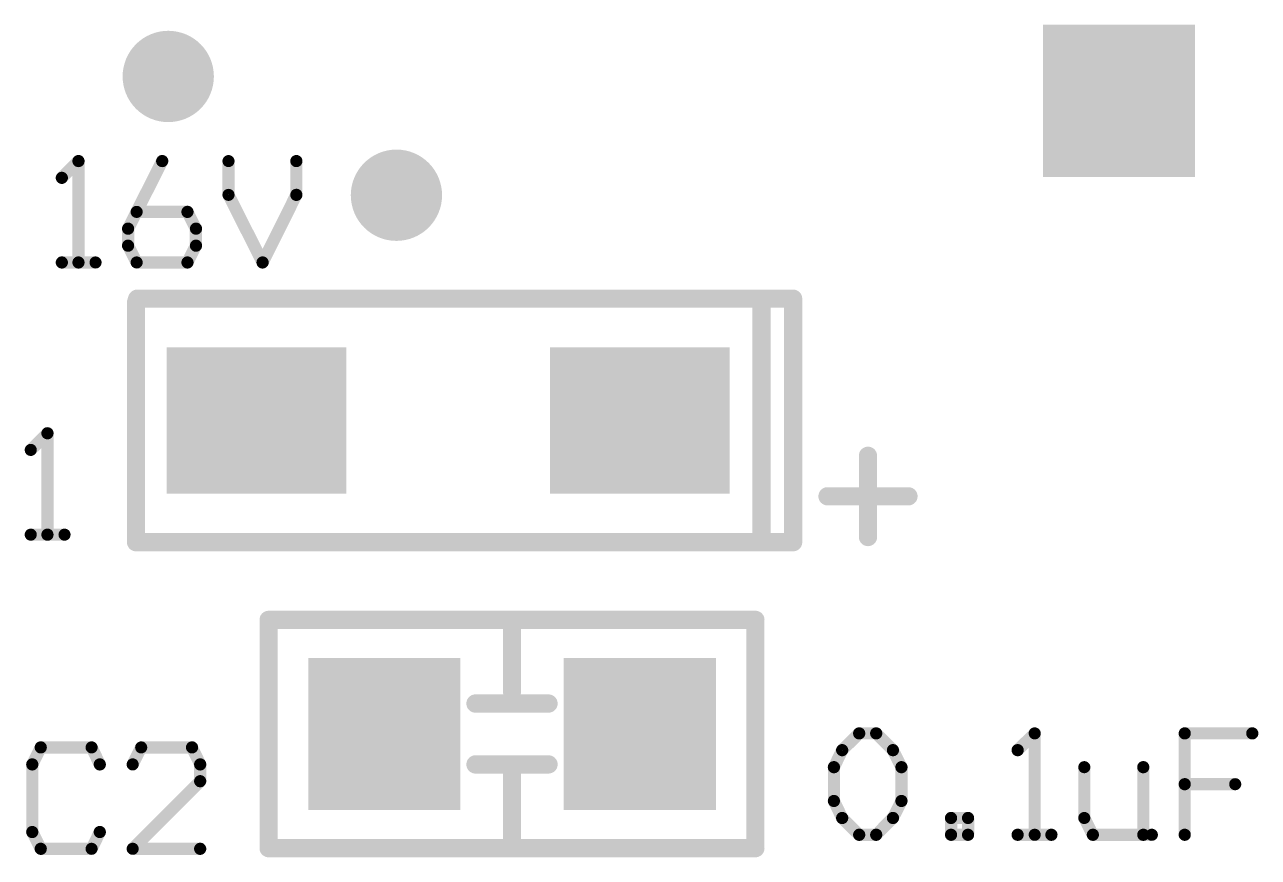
# Model space of a CAD drawing. Header units: millimetres. Extents: x 451 to 799, y 260 to 388.
# Drawn here: x 735.63 to 745.93, y 316.86 to 323.81 of the extents above; entities that cross this region are included whole.
import ezdxf

# ---------------------------------------------------------------- set-up
doc = ezdxf.new("R2010")
doc.units = ezdxf.units.MM
for name, color, linetype in [('3_A_', 4, 'Continuous'), ('4_A_', 54, 'Continuous'), ('5_A_', 7, 'Continuous'), ('8_A_', 3, 'Continuous')]:
    doc.layers.add(name, color=color, linetype=linetype)

# ---------------------------------------------------------------- blocks, each defined once
blk = doc.blocks.new('D15RECTANGLE1_4986X1_2192')
blk.add_solid([(-0.7493, -0.6096), (0.7493, -0.6096), (-0.7493, 0.6096), (0.7493, 0.6096)])
blk = doc.blocks.new('D16SQUARE1_27X1_27')
blk.add_solid([(-0.635, -0.635), (0.635, -0.635), (-0.635, 0.635), (0.635, 0.635)])
blk = doc.blocks.new('D35ROUND0_762X0_762')
blk.add_lwpolyline([(0.1905, 0, 0.381, 0.381, 1), (-0.1905, 0, 0.381, 0.381, 1), (0.1905, 0, 0.381, 0.381, 0)], format="xyseb")
blk = doc.blocks.new('D47ROUND0_381X0_381')
blk.add_lwpolyline([(0.09525, 0, 0.1905, 0.1905, 1), (-0.09525, 0, 0.1905, 0.1905, 1), (0.09525, 0, 0.1905, 0.1905, 0)], format="xyseb")

msp = doc.modelspace()

# ---------------------------------------------------------------- linework, layer by layer
at = {"layer": '5_A_'}
for points in [[(736.076, 322.669, 0.102, 0.102, 0), (735.936, 322.529, 0.102, 0.102, 0)], [(736.076, 321.823, 0.102, 0.102, 0), (736.076, 322.669, 0.102, 0.102, 0)], [(736.49, 322.105, 0.102, 0.102, 0), (736.774, 322.669, 0.102, 0.102, 0)], [(737.328, 322.387, 0.102, 0.102, 0), (737.328, 322.669, 0.102, 0.102, 0)], [(737.894, 322.669, 0.102, 0.102, 0), (737.894, 322.387, 0.102, 0.102, 0)], [(737.613, 321.823, 0.102, 0.102, 0), (737.328, 322.387, 0.102, 0.102, 0)], [(737.894, 322.387, 0.102, 0.102, 0), (737.613, 321.823, 0.102, 0.102, 0)], [(736.561, 322.245, 0.102, 0.102, 0), (736.985, 322.245, 0.102, 0.102, 0)], [(736.985, 322.245, 0.102, 0.102, 0), (737.056, 322.105, 0.102, 0.102, 0)], [(736.49, 321.963, 0.102, 0.102, 0), (736.49, 322.105, 0.102, 0.102, 0)], [(737.056, 322.105, 0.102, 0.102, 0), (737.056, 321.963, 0.102, 0.102, 0)], [(736.561, 321.823, 0.102, 0.102, 0), (736.49, 321.963, 0.102, 0.102, 0)], [(737.056, 321.963, 0.102, 0.102, 0), (736.985, 321.823, 0.102, 0.102, 0)], [(736.218, 321.823, 0.102, 0.102, 0), (735.936, 321.823, 0.102, 0.102, 0)], [(736.985, 321.823, 0.102, 0.102, 0), (736.561, 321.823, 0.102, 0.102, 0)], [(736.556, 321.49, 0.152, 0.152, 0), (736.566, 321.521, 0.152, 0.152, 0)], [(736.556, 319.489, 0.152, 0.152, 0), (736.556, 321.49, 0.152, 0.152, 0)], [(736.566, 321.521, 0.152, 0.152, 0), (742.042, 321.521, 0.152, 0.152, 0)], [(742.042, 321.521, 0.152, 0.152, 0), (742.042, 319.489, 0.152, 0.152, 0)], [(741.778, 319.565, 0.152, 0.152, 0), (741.778, 321.445, 0.152, 0.152, 0)], [(735.817, 320.398, 0.102, 0.102, 0), (735.677, 320.259, 0.102, 0.102, 0)], [(735.817, 319.552, 0.102, 0.102, 0), (735.817, 320.398, 0.102, 0.102, 0)], [(742.667, 319.532, 0.152, 0.152, 0), (742.667, 320.21, 0.152, 0.152, 0)], [(742.329, 319.872, 0.152, 0.152, 0), (743.005, 319.872, 0.152, 0.152, 0)], [(735.959, 319.552, 0.102, 0.102, 0), (735.677, 319.552, 0.102, 0.102, 0)], [(742.042, 319.489, 0.152, 0.152, 0), (736.556, 319.489, 0.152, 0.152, 0)], [(741.727, 318.841, 0.152, 0.152, 0), (737.663, 318.841, 0.152, 0.152, 0)], [(737.663, 318.841, 0.152, 0.152, 0), (737.663, 316.936, 0.152, 0.152, 0)], [(741.727, 318.841, 0.152, 0.152, 0), (737.663, 318.841, 0.152, 0.152, 0)], [(737.663, 318.841, 0.152, 0.152, 0), (737.663, 316.936, 0.152, 0.152, 0)], [(741.727, 316.936, 0.152, 0.152, 0), (741.727, 318.841, 0.152, 0.152, 0)], [(741.727, 316.936, 0.152, 0.152, 0), (741.727, 318.841, 0.152, 0.152, 0)], [(739.695, 318.244, 0.152, 0.152, 0), (739.695, 318.752, 0.152, 0.152, 0)], [(740, 318.143, 0.152, 0.152, 0), (739.391, 318.143, 0.152, 0.152, 0)], [(742.451, 317.754, 0.102, 0.102, 0), (742.593, 317.894, 0.102, 0.102, 0)], [(742.593, 317.894, 0.102, 0.102, 0), (742.736, 317.894, 0.102, 0.102, 0)], [(742.736, 317.894, 0.102, 0.102, 0), (742.875, 317.754, 0.102, 0.102, 0)], [(744.059, 317.894, 0.102, 0.102, 0), (743.917, 317.754, 0.102, 0.102, 0)], [(744.059, 317.048, 0.102, 0.102, 0), (744.059, 317.894, 0.102, 0.102, 0)], [(745.311, 317.048, 0.102, 0.102, 0), (745.311, 317.894, 0.102, 0.102, 0)], [(745.311, 317.894, 0.102, 0.102, 0), (745.875, 317.894, 0.102, 0.102, 0)], [(735.69, 317.635, 0.102, 0.102, 0), (735.761, 317.777, 0.102, 0.102, 0)], [(735.761, 317.777, 0.102, 0.102, 0), (736.185, 317.777, 0.102, 0.102, 0)], [(736.185, 317.777, 0.102, 0.102, 0), (736.254, 317.635, 0.102, 0.102, 0)], [(736.599, 317.777, 0.102, 0.102, 0), (736.528, 317.635, 0.102, 0.102, 0)], [(737.023, 317.777, 0.102, 0.102, 0), (736.599, 317.777, 0.102, 0.102, 0)], [(737.092, 317.635, 0.102, 0.102, 0), (737.023, 317.777, 0.102, 0.102, 0)], [(742.383, 317.612, 0.102, 0.102, 0), (742.451, 317.754, 0.102, 0.102, 0)], [(742.875, 317.754, 0.102, 0.102, 0), (742.947, 317.612, 0.102, 0.102, 0)], [(735.69, 317.071, 0.102, 0.102, 0), (735.69, 317.635, 0.102, 0.102, 0)], [(737.092, 317.495, 0.102, 0.102, 0), (737.092, 317.635, 0.102, 0.102, 0)], [(740, 317.635, 0.152, 0.152, 0), (739.391, 317.635, 0.152, 0.152, 0)], [(739.695, 317.025, 0.152, 0.152, 0), (739.695, 317.584, 0.152, 0.152, 0)], [(742.383, 317.33, 0.102, 0.102, 0), (742.383, 317.612, 0.102, 0.102, 0)], [(742.947, 317.612, 0.102, 0.102, 0), (742.947, 317.33, 0.102, 0.102, 0)], [(744.473, 317.188, 0.102, 0.102, 0), (744.473, 317.612, 0.102, 0.102, 0)], [(744.966, 317.612, 0.102, 0.102, 0), (744.966, 317.048, 0.102, 0.102, 0)], [(736.528, 316.931, 0.102, 0.102, 0), (737.092, 317.495, 0.102, 0.102, 0)], [(745.733, 317.47, 0.102, 0.102, 0), (745.311, 317.47, 0.102, 0.102, 0)], [(742.451, 317.188, 0.102, 0.102, 0), (742.383, 317.33, 0.102, 0.102, 0)], [(742.947, 317.33, 0.102, 0.102, 0), (742.875, 317.188, 0.102, 0.102, 0)], [(742.593, 317.048, 0.102, 0.102, 0), (742.451, 317.188, 0.102, 0.102, 0)], [(742.875, 317.188, 0.102, 0.102, 0), (742.736, 317.048, 0.102, 0.102, 0)], [(743.503, 317.188, 0.102, 0.102, 0), (743.361, 317.188, 0.102, 0.102, 0)], [(743.361, 317.188, 0.102, 0.102, 0), (743.361, 317.048, 0.102, 0.102, 0)], [(743.503, 317.048, 0.102, 0.102, 0), (743.503, 317.188, 0.102, 0.102, 0)], [(744.544, 317.048, 0.102, 0.102, 0), (744.473, 317.188, 0.102, 0.102, 0)], [(735.761, 316.931, 0.102, 0.102, 0), (735.69, 317.071, 0.102, 0.102, 0)], [(736.254, 317.071, 0.102, 0.102, 0), (736.185, 316.931, 0.102, 0.102, 0)], [(742.736, 317.048, 0.102, 0.102, 0), (742.593, 317.048, 0.102, 0.102, 0)], [(743.361, 317.048, 0.102, 0.102, 0), (743.503, 317.048, 0.102, 0.102, 0)], [(744.199, 317.048, 0.102, 0.102, 0), (743.917, 317.048, 0.102, 0.102, 0)], [(745.037, 317.048, 0.102, 0.102, 0), (744.544, 317.048, 0.102, 0.102, 0)], [(736.185, 316.931, 0.102, 0.102, 0), (735.761, 316.931, 0.102, 0.102, 0)], [(737.092, 316.931, 0.102, 0.102, 0), (736.528, 316.931, 0.102, 0.102, 0)], [(737.663, 316.936, 0.152, 0.152, 0), (741.727, 316.936, 0.152, 0.152, 0)], [(737.663, 316.936, 0.152, 0.152, 0), (741.727, 316.936, 0.152, 0.152, 0)]]:
    msp.add_lwpolyline(points, format="xyseb", dxfattribs=at)
for points in [[(736.05, 322.669, 0.0508, 0.0508, 1), (736.101, 322.669, 0.0508, 0.0508, 1), (736.05, 322.669, 0.0508, 0.0508, 0)], [(736.05, 322.669, 0.0508, 0.0508, 1), (736.101, 322.669, 0.0508, 0.0508, 1), (736.05, 322.669, 0.0508, 0.0508, 0)], [(736.05, 322.669, 0.0508, 0.0508, 1), (736.101, 322.669, 0.0508, 0.0508, 1), (736.05, 322.669, 0.0508, 0.0508, 0)], [(736.749, 322.669, 0.0508, 0.0508, 1), (736.8, 322.669, 0.0508, 0.0508, 1), (736.749, 322.669, 0.0508, 0.0508, 0)], [(736.749, 322.669, 0.0508, 0.0508, 1), (736.8, 322.669, 0.0508, 0.0508, 1), (736.749, 322.669, 0.0508, 0.0508, 0)], [(737.303, 322.669, 0.0508, 0.0508, 1), (737.353, 322.669, 0.0508, 0.0508, 1), (737.303, 322.669, 0.0508, 0.0508, 0)], [(737.303, 322.669, 0.0508, 0.0508, 1), (737.353, 322.669, 0.0508, 0.0508, 1), (737.303, 322.669, 0.0508, 0.0508, 0)], [(737.869, 322.669, 0.0508, 0.0508, 1), (737.92, 322.669, 0.0508, 0.0508, 1), (737.869, 322.669, 0.0508, 0.0508, 0)], [(735.911, 322.529, 0.0508, 0.0508, 1), (735.962, 322.529, 0.0508, 0.0508, 1), (735.911, 322.529, 0.0508, 0.0508, 0)], [(735.911, 322.529, 0.0508, 0.0508, 1), (735.962, 322.529, 0.0508, 0.0508, 1), (735.911, 322.529, 0.0508, 0.0508, 0)], [(737.303, 322.387, 0.0508, 0.0508, 1), (737.353, 322.387, 0.0508, 0.0508, 1), (737.303, 322.387, 0.0508, 0.0508, 0)], [(737.303, 322.387, 0.0508, 0.0508, 1), (737.353, 322.387, 0.0508, 0.0508, 1), (737.303, 322.387, 0.0508, 0.0508, 0)], [(737.303, 322.387, 0.0508, 0.0508, 1), (737.353, 322.387, 0.0508, 0.0508, 1), (737.303, 322.387, 0.0508, 0.0508, 0)], [(737.869, 322.387, 0.0508, 0.0508, 1), (737.92, 322.387, 0.0508, 0.0508, 1), (737.869, 322.387, 0.0508, 0.0508, 0)], [(737.869, 322.387, 0.0508, 0.0508, 1), (737.92, 322.387, 0.0508, 0.0508, 1), (737.869, 322.387, 0.0508, 0.0508, 0)], [(737.869, 322.387, 0.0508, 0.0508, 1), (737.92, 322.387, 0.0508, 0.0508, 1), (737.869, 322.387, 0.0508, 0.0508, 0)], [(736.536, 322.245, 0.0508, 0.0508, 1), (736.586, 322.245, 0.0508, 0.0508, 1), (736.536, 322.245, 0.0508, 0.0508, 0)], [(736.96, 322.245, 0.0508, 0.0508, 1), (737.011, 322.245, 0.0508, 0.0508, 1), (736.96, 322.245, 0.0508, 0.0508, 0)], [(736.96, 322.245, 0.0508, 0.0508, 1), (737.011, 322.245, 0.0508, 0.0508, 1), (736.96, 322.245, 0.0508, 0.0508, 0)], [(736.96, 322.245, 0.0508, 0.0508, 1), (737.011, 322.245, 0.0508, 0.0508, 1), (736.96, 322.245, 0.0508, 0.0508, 0)], [(736.464, 322.105, 0.0508, 0.0508, 1), (736.515, 322.105, 0.0508, 0.0508, 1), (736.464, 322.105, 0.0508, 0.0508, 0)], [(736.464, 322.105, 0.0508, 0.0508, 1), (736.515, 322.105, 0.0508, 0.0508, 1), (736.464, 322.105, 0.0508, 0.0508, 0)], [(736.464, 322.105, 0.0508, 0.0508, 1), (736.515, 322.105, 0.0508, 0.0508, 1), (736.464, 322.105, 0.0508, 0.0508, 0)], [(737.031, 322.105, 0.0508, 0.0508, 1), (737.082, 322.105, 0.0508, 0.0508, 1), (737.031, 322.105, 0.0508, 0.0508, 0)], [(737.031, 322.105, 0.0508, 0.0508, 1), (737.082, 322.105, 0.0508, 0.0508, 1), (737.031, 322.105, 0.0508, 0.0508, 0)], [(737.031, 322.105, 0.0508, 0.0508, 1), (737.082, 322.105, 0.0508, 0.0508, 1), (737.031, 322.105, 0.0508, 0.0508, 0)], [(736.464, 321.963, 0.0508, 0.0508, 1), (736.515, 321.963, 0.0508, 0.0508, 1), (736.464, 321.963, 0.0508, 0.0508, 0)], [(736.464, 321.963, 0.0508, 0.0508, 1), (736.515, 321.963, 0.0508, 0.0508, 1), (736.464, 321.963, 0.0508, 0.0508, 0)], [(736.464, 321.963, 0.0508, 0.0508, 1), (736.515, 321.963, 0.0508, 0.0508, 1), (736.464, 321.963, 0.0508, 0.0508, 0)], [(737.031, 321.963, 0.0508, 0.0508, 1), (737.082, 321.963, 0.0508, 0.0508, 1), (737.031, 321.963, 0.0508, 0.0508, 0)], [(737.031, 321.963, 0.0508, 0.0508, 1), (737.082, 321.963, 0.0508, 0.0508, 1), (737.031, 321.963, 0.0508, 0.0508, 0)], [(737.031, 321.963, 0.0508, 0.0508, 1), (737.082, 321.963, 0.0508, 0.0508, 1), (737.031, 321.963, 0.0508, 0.0508, 0)], [(735.911, 321.823, 0.0508, 0.0508, 1), (735.962, 321.823, 0.0508, 0.0508, 1), (735.911, 321.823, 0.0508, 0.0508, 0)], [(735.911, 321.823, 0.0508, 0.0508, 1), (735.962, 321.823, 0.0508, 0.0508, 1), (735.911, 321.823, 0.0508, 0.0508, 0)], [(736.05, 321.823, 0.0508, 0.0508, 1), (736.101, 321.823, 0.0508, 0.0508, 1), (736.05, 321.823, 0.0508, 0.0508, 0)], [(736.193, 321.823, 0.0508, 0.0508, 1), (736.243, 321.823, 0.0508, 0.0508, 1), (736.193, 321.823, 0.0508, 0.0508, 0)], [(736.536, 321.823, 0.0508, 0.0508, 1), (736.586, 321.823, 0.0508, 0.0508, 1), (736.536, 321.823, 0.0508, 0.0508, 0)], [(736.536, 321.823, 0.0508, 0.0508, 1), (736.586, 321.823, 0.0508, 0.0508, 1), (736.536, 321.823, 0.0508, 0.0508, 0)], [(736.536, 321.823, 0.0508, 0.0508, 1), (736.586, 321.823, 0.0508, 0.0508, 1), (736.536, 321.823, 0.0508, 0.0508, 0)], [(736.96, 321.823, 0.0508, 0.0508, 1), (737.011, 321.823, 0.0508, 0.0508, 1), (736.96, 321.823, 0.0508, 0.0508, 0)], [(736.96, 321.823, 0.0508, 0.0508, 1), (737.011, 321.823, 0.0508, 0.0508, 1), (736.96, 321.823, 0.0508, 0.0508, 0)], [(736.96, 321.823, 0.0508, 0.0508, 1), (737.011, 321.823, 0.0508, 0.0508, 1), (736.96, 321.823, 0.0508, 0.0508, 0)], [(737.587, 321.823, 0.0508, 0.0508, 1), (737.638, 321.823, 0.0508, 0.0508, 1), (737.587, 321.823, 0.0508, 0.0508, 0)], [(737.587, 321.823, 0.0508, 0.0508, 1), (737.638, 321.823, 0.0508, 0.0508, 1), (737.587, 321.823, 0.0508, 0.0508, 0)], [(737.587, 321.823, 0.0508, 0.0508, 1), (737.638, 321.823, 0.0508, 0.0508, 1), (737.587, 321.823, 0.0508, 0.0508, 0)], [(736.518, 321.49, 0.0762, 0.0762, 1), (736.594, 321.49, 0.0762, 0.0762, 1), (736.518, 321.49, 0.0762, 0.0762, 0)], [(736.518, 321.49, 0.0762, 0.0762, 1), (736.594, 321.49, 0.0762, 0.0762, 1), (736.518, 321.49, 0.0762, 0.0762, 0)], [(736.518, 321.49, 0.0762, 0.0762, 1), (736.594, 321.49, 0.0762, 0.0762, 1), (736.518, 321.49, 0.0762, 0.0762, 0)], [(736.528, 321.521, 0.0762, 0.0762, 1), (736.604, 321.521, 0.0762, 0.0762, 1), (736.528, 321.521, 0.0762, 0.0762, 0)], [(736.528, 321.521, 0.0762, 0.0762, 1), (736.604, 321.521, 0.0762, 0.0762, 1), (736.528, 321.521, 0.0762, 0.0762, 0)], [(736.528, 321.521, 0.0762, 0.0762, 1), (736.604, 321.521, 0.0762, 0.0762, 1), (736.528, 321.521, 0.0762, 0.0762, 0)], [(742.004, 321.521, 0.0762, 0.0762, 1), (742.08, 321.521, 0.0762, 0.0762, 1), (742.004, 321.521, 0.0762, 0.0762, 0)], [(742.004, 321.521, 0.0762, 0.0762, 1), (742.08, 321.521, 0.0762, 0.0762, 1), (742.004, 321.521, 0.0762, 0.0762, 0)], [(742.004, 321.521, 0.0762, 0.0762, 1), (742.08, 321.521, 0.0762, 0.0762, 1), (742.004, 321.521, 0.0762, 0.0762, 0)], [(741.74, 321.445, 0.0762, 0.0762, 1), (741.816, 321.445, 0.0762, 0.0762, 1), (741.74, 321.445, 0.0762, 0.0762, 0)], [(741.74, 321.445, 0.0762, 0.0762, 1), (741.816, 321.445, 0.0762, 0.0762, 1), (741.74, 321.445, 0.0762, 0.0762, 0)], [(735.791, 320.398, 0.0508, 0.0508, 1), (735.842, 320.398, 0.0508, 0.0508, 1), (735.791, 320.398, 0.0508, 0.0508, 0)], [(735.791, 320.398, 0.0508, 0.0508, 1), (735.842, 320.398, 0.0508, 0.0508, 1), (735.791, 320.398, 0.0508, 0.0508, 0)], [(735.791, 320.398, 0.0508, 0.0508, 1), (735.842, 320.398, 0.0508, 0.0508, 1), (735.791, 320.398, 0.0508, 0.0508, 0)], [(735.652, 320.259, 0.0508, 0.0508, 1), (735.702, 320.259, 0.0508, 0.0508, 1), (735.652, 320.259, 0.0508, 0.0508, 0)], [(735.652, 320.259, 0.0508, 0.0508, 1), (735.702, 320.259, 0.0508, 0.0508, 1), (735.652, 320.259, 0.0508, 0.0508, 0)], [(742.629, 320.21, 0.0762, 0.0762, 1), (742.705, 320.21, 0.0762, 0.0762, 1), (742.629, 320.21, 0.0762, 0.0762, 0)], [(742.629, 320.21, 0.0762, 0.0762, 1), (742.705, 320.21, 0.0762, 0.0762, 1), (742.629, 320.21, 0.0762, 0.0762, 0)], [(742.291, 319.872, 0.0762, 0.0762, 1), (742.367, 319.872, 0.0762, 0.0762, 1), (742.291, 319.872, 0.0762, 0.0762, 0)], [(742.967, 319.872, 0.0762, 0.0762, 1), (743.043, 319.872, 0.0762, 0.0762, 1), (742.967, 319.872, 0.0762, 0.0762, 0)], [(742.967, 319.872, 0.0762, 0.0762, 1), (743.043, 319.872, 0.0762, 0.0762, 1), (742.967, 319.872, 0.0762, 0.0762, 0)], [(735.652, 319.552, 0.0508, 0.0508, 1), (735.702, 319.552, 0.0508, 0.0508, 1), (735.652, 319.552, 0.0508, 0.0508, 0)], [(735.652, 319.552, 0.0508, 0.0508, 1), (735.702, 319.552, 0.0508, 0.0508, 1), (735.652, 319.552, 0.0508, 0.0508, 0)], [(735.791, 319.552, 0.0508, 0.0508, 1), (735.842, 319.552, 0.0508, 0.0508, 1), (735.791, 319.552, 0.0508, 0.0508, 0)], [(735.934, 319.552, 0.0508, 0.0508, 1), (735.984, 319.552, 0.0508, 0.0508, 1), (735.934, 319.552, 0.0508, 0.0508, 0)], [(741.74, 319.565, 0.0762, 0.0762, 1), (741.816, 319.565, 0.0762, 0.0762, 1), (741.74, 319.565, 0.0762, 0.0762, 0)], [(742.629, 319.532, 0.0762, 0.0762, 1), (742.705, 319.532, 0.0762, 0.0762, 1), (742.629, 319.532, 0.0762, 0.0762, 0)], [(736.518, 319.489, 0.0762, 0.0762, 1), (736.594, 319.489, 0.0762, 0.0762, 1), (736.518, 319.489, 0.0762, 0.0762, 0)], [(736.518, 319.489, 0.0762, 0.0762, 1), (736.594, 319.489, 0.0762, 0.0762, 1), (736.518, 319.489, 0.0762, 0.0762, 0)], [(736.518, 319.489, 0.0762, 0.0762, 1), (736.594, 319.489, 0.0762, 0.0762, 1), (736.518, 319.489, 0.0762, 0.0762, 0)], [(742.004, 319.489, 0.0762, 0.0762, 1), (742.08, 319.489, 0.0762, 0.0762, 1), (742.004, 319.489, 0.0762, 0.0762, 0)], [(742.004, 319.489, 0.0762, 0.0762, 1), (742.08, 319.489, 0.0762, 0.0762, 1), (742.004, 319.489, 0.0762, 0.0762, 0)], [(742.004, 319.489, 0.0762, 0.0762, 1), (742.08, 319.489, 0.0762, 0.0762, 1), (742.004, 319.489, 0.0762, 0.0762, 0)], [(737.625, 318.841, 0.0762, 0.0762, 1), (737.701, 318.841, 0.0762, 0.0762, 1), (737.625, 318.841, 0.0762, 0.0762, 0)], [(737.625, 318.841, 0.0762, 0.0762, 1), (737.701, 318.841, 0.0762, 0.0762, 1), (737.625, 318.841, 0.0762, 0.0762, 0)], [(737.625, 318.841, 0.0762, 0.0762, 1), (737.701, 318.841, 0.0762, 0.0762, 1), (737.625, 318.841, 0.0762, 0.0762, 0)], [(737.625, 318.841, 0.0762, 0.0762, 1), (737.701, 318.841, 0.0762, 0.0762, 1), (737.625, 318.841, 0.0762, 0.0762, 0)], [(737.625, 318.841, 0.0762, 0.0762, 1), (737.701, 318.841, 0.0762, 0.0762, 1), (737.625, 318.841, 0.0762, 0.0762, 0)], [(737.625, 318.841, 0.0762, 0.0762, 1), (737.701, 318.841, 0.0762, 0.0762, 1), (737.625, 318.841, 0.0762, 0.0762, 0)], [(741.689, 318.841, 0.0762, 0.0762, 1), (741.765, 318.841, 0.0762, 0.0762, 1), (741.689, 318.841, 0.0762, 0.0762, 0)], [(741.689, 318.841, 0.0762, 0.0762, 1), (741.765, 318.841, 0.0762, 0.0762, 1), (741.689, 318.841, 0.0762, 0.0762, 0)], [(741.689, 318.841, 0.0762, 0.0762, 1), (741.765, 318.841, 0.0762, 0.0762, 1), (741.689, 318.841, 0.0762, 0.0762, 0)], [(741.689, 318.841, 0.0762, 0.0762, 1), (741.765, 318.841, 0.0762, 0.0762, 1), (741.689, 318.841, 0.0762, 0.0762, 0)], [(741.689, 318.841, 0.0762, 0.0762, 1), (741.765, 318.841, 0.0762, 0.0762, 1), (741.689, 318.841, 0.0762, 0.0762, 0)], [(741.689, 318.841, 0.0762, 0.0762, 1), (741.765, 318.841, 0.0762, 0.0762, 1), (741.689, 318.841, 0.0762, 0.0762, 0)], [(739.657, 318.752, 0.0762, 0.0762, 1), (739.733, 318.752, 0.0762, 0.0762, 1), (739.657, 318.752, 0.0762, 0.0762, 0)], [(739.657, 318.752, 0.0762, 0.0762, 1), (739.733, 318.752, 0.0762, 0.0762, 1), (739.657, 318.752, 0.0762, 0.0762, 0)], [(739.657, 318.244, 0.0762, 0.0762, 1), (739.733, 318.244, 0.0762, 0.0762, 1), (739.657, 318.244, 0.0762, 0.0762, 0)], [(739.352, 318.143, 0.0762, 0.0762, 1), (739.429, 318.143, 0.0762, 0.0762, 1), (739.352, 318.143, 0.0762, 0.0762, 0)], [(739.352, 318.143, 0.0762, 0.0762, 1), (739.429, 318.143, 0.0762, 0.0762, 1), (739.352, 318.143, 0.0762, 0.0762, 0)], [(739.962, 318.143, 0.0762, 0.0762, 1), (740.038, 318.143, 0.0762, 0.0762, 1), (739.962, 318.143, 0.0762, 0.0762, 0)], [(742.568, 317.894, 0.0508, 0.0508, 1), (742.619, 317.894, 0.0508, 0.0508, 1), (742.568, 317.894, 0.0508, 0.0508, 0)], [(742.568, 317.894, 0.0508, 0.0508, 1), (742.619, 317.894, 0.0508, 0.0508, 1), (742.568, 317.894, 0.0508, 0.0508, 0)], [(742.568, 317.894, 0.0508, 0.0508, 1), (742.619, 317.894, 0.0508, 0.0508, 1), (742.568, 317.894, 0.0508, 0.0508, 0)], [(742.71, 317.894, 0.0508, 0.0508, 1), (742.761, 317.894, 0.0508, 0.0508, 1), (742.71, 317.894, 0.0508, 0.0508, 0)], [(742.71, 317.894, 0.0508, 0.0508, 1), (742.761, 317.894, 0.0508, 0.0508, 1), (742.71, 317.894, 0.0508, 0.0508, 0)], [(742.71, 317.894, 0.0508, 0.0508, 1), (742.761, 317.894, 0.0508, 0.0508, 1), (742.71, 317.894, 0.0508, 0.0508, 0)], [(744.034, 317.894, 0.0508, 0.0508, 1), (744.084, 317.894, 0.0508, 0.0508, 1), (744.034, 317.894, 0.0508, 0.0508, 0)], [(744.034, 317.894, 0.0508, 0.0508, 1), (744.084, 317.894, 0.0508, 0.0508, 1), (744.034, 317.894, 0.0508, 0.0508, 0)], [(744.034, 317.894, 0.0508, 0.0508, 1), (744.084, 317.894, 0.0508, 0.0508, 1), (744.034, 317.894, 0.0508, 0.0508, 0)], [(745.286, 317.894, 0.0508, 0.0508, 1), (745.337, 317.894, 0.0508, 0.0508, 1), (745.286, 317.894, 0.0508, 0.0508, 0)], [(745.286, 317.894, 0.0508, 0.0508, 1), (745.337, 317.894, 0.0508, 0.0508, 1), (745.286, 317.894, 0.0508, 0.0508, 0)], [(745.286, 317.894, 0.0508, 0.0508, 1), (745.337, 317.894, 0.0508, 0.0508, 1), (745.286, 317.894, 0.0508, 0.0508, 0)], [(745.85, 317.894, 0.0508, 0.0508, 1), (745.901, 317.894, 0.0508, 0.0508, 1), (745.85, 317.894, 0.0508, 0.0508, 0)], [(745.85, 317.894, 0.0508, 0.0508, 1), (745.901, 317.894, 0.0508, 0.0508, 1), (745.85, 317.894, 0.0508, 0.0508, 0)], [(735.735, 317.777, 0.0508, 0.0508, 1), (735.786, 317.777, 0.0508, 0.0508, 1), (735.735, 317.777, 0.0508, 0.0508, 0)], [(735.735, 317.777, 0.0508, 0.0508, 1), (735.786, 317.777, 0.0508, 0.0508, 1), (735.735, 317.777, 0.0508, 0.0508, 0)], [(735.735, 317.777, 0.0508, 0.0508, 1), (735.786, 317.777, 0.0508, 0.0508, 1), (735.735, 317.777, 0.0508, 0.0508, 0)], [(736.16, 317.777, 0.0508, 0.0508, 1), (736.21, 317.777, 0.0508, 0.0508, 1), (736.16, 317.777, 0.0508, 0.0508, 0)], [(736.16, 317.777, 0.0508, 0.0508, 1), (736.21, 317.777, 0.0508, 0.0508, 1), (736.16, 317.777, 0.0508, 0.0508, 0)], [(736.16, 317.777, 0.0508, 0.0508, 1), (736.21, 317.777, 0.0508, 0.0508, 1), (736.16, 317.777, 0.0508, 0.0508, 0)], [(736.574, 317.777, 0.0508, 0.0508, 1), (736.624, 317.777, 0.0508, 0.0508, 1), (736.574, 317.777, 0.0508, 0.0508, 0)], [(736.574, 317.777, 0.0508, 0.0508, 1), (736.624, 317.777, 0.0508, 0.0508, 1), (736.574, 317.777, 0.0508, 0.0508, 0)], [(736.574, 317.777, 0.0508, 0.0508, 1), (736.624, 317.777, 0.0508, 0.0508, 1), (736.574, 317.777, 0.0508, 0.0508, 0)], [(736.998, 317.777, 0.0508, 0.0508, 1), (737.049, 317.777, 0.0508, 0.0508, 1), (736.998, 317.777, 0.0508, 0.0508, 0)], [(736.998, 317.777, 0.0508, 0.0508, 1), (737.049, 317.777, 0.0508, 0.0508, 1), (736.998, 317.777, 0.0508, 0.0508, 0)], [(736.998, 317.777, 0.0508, 0.0508, 1), (737.049, 317.777, 0.0508, 0.0508, 1), (736.998, 317.777, 0.0508, 0.0508, 0)], [(742.426, 317.754, 0.0508, 0.0508, 1), (742.477, 317.754, 0.0508, 0.0508, 1), (742.426, 317.754, 0.0508, 0.0508, 0)], [(742.426, 317.754, 0.0508, 0.0508, 1), (742.477, 317.754, 0.0508, 0.0508, 1), (742.426, 317.754, 0.0508, 0.0508, 0)], [(742.426, 317.754, 0.0508, 0.0508, 1), (742.477, 317.754, 0.0508, 0.0508, 1), (742.426, 317.754, 0.0508, 0.0508, 0)], [(742.85, 317.754, 0.0508, 0.0508, 1), (742.901, 317.754, 0.0508, 0.0508, 1), (742.85, 317.754, 0.0508, 0.0508, 0)], [(742.85, 317.754, 0.0508, 0.0508, 1), (742.901, 317.754, 0.0508, 0.0508, 1), (742.85, 317.754, 0.0508, 0.0508, 0)], [(742.85, 317.754, 0.0508, 0.0508, 1), (742.901, 317.754, 0.0508, 0.0508, 1), (742.85, 317.754, 0.0508, 0.0508, 0)], [(743.891, 317.754, 0.0508, 0.0508, 1), (743.942, 317.754, 0.0508, 0.0508, 1), (743.891, 317.754, 0.0508, 0.0508, 0)], [(743.891, 317.754, 0.0508, 0.0508, 1), (743.942, 317.754, 0.0508, 0.0508, 1), (743.891, 317.754, 0.0508, 0.0508, 0)], [(735.664, 317.635, 0.0508, 0.0508, 1), (735.715, 317.635, 0.0508, 0.0508, 1), (735.664, 317.635, 0.0508, 0.0508, 0)], [(735.664, 317.635, 0.0508, 0.0508, 1), (735.715, 317.635, 0.0508, 0.0508, 1), (735.664, 317.635, 0.0508, 0.0508, 0)], [(735.664, 317.635, 0.0508, 0.0508, 1), (735.715, 317.635, 0.0508, 0.0508, 1), (735.664, 317.635, 0.0508, 0.0508, 0)], [(736.228, 317.635, 0.0508, 0.0508, 1), (736.279, 317.635, 0.0508, 0.0508, 1), (736.228, 317.635, 0.0508, 0.0508, 0)], [(736.228, 317.635, 0.0508, 0.0508, 1), (736.279, 317.635, 0.0508, 0.0508, 1), (736.228, 317.635, 0.0508, 0.0508, 0)], [(736.503, 317.635, 0.0508, 0.0508, 1), (736.553, 317.635, 0.0508, 0.0508, 1), (736.503, 317.635, 0.0508, 0.0508, 0)], [(736.503, 317.635, 0.0508, 0.0508, 1), (736.553, 317.635, 0.0508, 0.0508, 1), (736.503, 317.635, 0.0508, 0.0508, 0)], [(737.066, 317.635, 0.0508, 0.0508, 1), (737.117, 317.635, 0.0508, 0.0508, 1), (737.066, 317.635, 0.0508, 0.0508, 0)], [(737.066, 317.635, 0.0508, 0.0508, 1), (737.117, 317.635, 0.0508, 0.0508, 1), (737.066, 317.635, 0.0508, 0.0508, 0)], [(737.066, 317.635, 0.0508, 0.0508, 1), (737.117, 317.635, 0.0508, 0.0508, 1), (737.066, 317.635, 0.0508, 0.0508, 0)], [(739.352, 317.635, 0.0762, 0.0762, 1), (739.429, 317.635, 0.0762, 0.0762, 1), (739.352, 317.635, 0.0762, 0.0762, 0)], [(739.352, 317.635, 0.0762, 0.0762, 1), (739.429, 317.635, 0.0762, 0.0762, 1), (739.352, 317.635, 0.0762, 0.0762, 0)], [(739.657, 317.584, 0.0762, 0.0762, 1), (739.733, 317.584, 0.0762, 0.0762, 1), (739.657, 317.584, 0.0762, 0.0762, 0)], [(739.657, 317.584, 0.0762, 0.0762, 1), (739.733, 317.584, 0.0762, 0.0762, 1), (739.657, 317.584, 0.0762, 0.0762, 0)], [(739.962, 317.635, 0.0762, 0.0762, 1), (740.038, 317.635, 0.0762, 0.0762, 1), (739.962, 317.635, 0.0762, 0.0762, 0)], [(742.357, 317.612, 0.0508, 0.0508, 1), (742.408, 317.612, 0.0508, 0.0508, 1), (742.357, 317.612, 0.0508, 0.0508, 0)], [(742.357, 317.612, 0.0508, 0.0508, 1), (742.408, 317.612, 0.0508, 0.0508, 1), (742.357, 317.612, 0.0508, 0.0508, 0)], [(742.357, 317.612, 0.0508, 0.0508, 1), (742.408, 317.612, 0.0508, 0.0508, 1), (742.357, 317.612, 0.0508, 0.0508, 0)], [(742.921, 317.612, 0.0508, 0.0508, 1), (742.972, 317.612, 0.0508, 0.0508, 1), (742.921, 317.612, 0.0508, 0.0508, 0)], [(742.921, 317.612, 0.0508, 0.0508, 1), (742.972, 317.612, 0.0508, 0.0508, 1), (742.921, 317.612, 0.0508, 0.0508, 0)], [(742.921, 317.612, 0.0508, 0.0508, 1), (742.972, 317.612, 0.0508, 0.0508, 1), (742.921, 317.612, 0.0508, 0.0508, 0)], [(744.448, 317.612, 0.0508, 0.0508, 1), (744.498, 317.612, 0.0508, 0.0508, 1), (744.448, 317.612, 0.0508, 0.0508, 0)], [(744.448, 317.612, 0.0508, 0.0508, 1), (744.498, 317.612, 0.0508, 0.0508, 1), (744.448, 317.612, 0.0508, 0.0508, 0)], [(744.94, 317.612, 0.0508, 0.0508, 1), (744.991, 317.612, 0.0508, 0.0508, 1), (744.94, 317.612, 0.0508, 0.0508, 0)], [(737.066, 317.495, 0.0508, 0.0508, 1), (737.117, 317.495, 0.0508, 0.0508, 1), (737.066, 317.495, 0.0508, 0.0508, 0)], [(737.066, 317.495, 0.0508, 0.0508, 1), (737.117, 317.495, 0.0508, 0.0508, 1), (737.066, 317.495, 0.0508, 0.0508, 0)], [(737.066, 317.495, 0.0508, 0.0508, 1), (737.117, 317.495, 0.0508, 0.0508, 1), (737.066, 317.495, 0.0508, 0.0508, 0)], [(745.286, 317.47, 0.0508, 0.0508, 1), (745.337, 317.47, 0.0508, 0.0508, 1), (745.286, 317.47, 0.0508, 0.0508, 0)], [(745.286, 317.47, 0.0508, 0.0508, 1), (745.337, 317.47, 0.0508, 0.0508, 1), (745.286, 317.47, 0.0508, 0.0508, 0)], [(745.708, 317.47, 0.0508, 0.0508, 1), (745.758, 317.47, 0.0508, 0.0508, 1), (745.708, 317.47, 0.0508, 0.0508, 0)], [(742.357, 317.33, 0.0508, 0.0508, 1), (742.408, 317.33, 0.0508, 0.0508, 1), (742.357, 317.33, 0.0508, 0.0508, 0)], [(742.357, 317.33, 0.0508, 0.0508, 1), (742.408, 317.33, 0.0508, 0.0508, 1), (742.357, 317.33, 0.0508, 0.0508, 0)], [(742.357, 317.33, 0.0508, 0.0508, 1), (742.408, 317.33, 0.0508, 0.0508, 1), (742.357, 317.33, 0.0508, 0.0508, 0)], [(742.921, 317.33, 0.0508, 0.0508, 1), (742.972, 317.33, 0.0508, 0.0508, 1), (742.921, 317.33, 0.0508, 0.0508, 0)], [(742.921, 317.33, 0.0508, 0.0508, 1), (742.972, 317.33, 0.0508, 0.0508, 1), (742.921, 317.33, 0.0508, 0.0508, 0)], [(742.921, 317.33, 0.0508, 0.0508, 1), (742.972, 317.33, 0.0508, 0.0508, 1), (742.921, 317.33, 0.0508, 0.0508, 0)], [(742.426, 317.188, 0.0508, 0.0508, 1), (742.477, 317.188, 0.0508, 0.0508, 1), (742.426, 317.188, 0.0508, 0.0508, 0)], [(742.426, 317.188, 0.0508, 0.0508, 1), (742.477, 317.188, 0.0508, 0.0508, 1), (742.426, 317.188, 0.0508, 0.0508, 0)], [(742.426, 317.188, 0.0508, 0.0508, 1), (742.477, 317.188, 0.0508, 0.0508, 1), (742.426, 317.188, 0.0508, 0.0508, 0)], [(742.85, 317.188, 0.0508, 0.0508, 1), (742.901, 317.188, 0.0508, 0.0508, 1), (742.85, 317.188, 0.0508, 0.0508, 0)], [(742.85, 317.188, 0.0508, 0.0508, 1), (742.901, 317.188, 0.0508, 0.0508, 1), (742.85, 317.188, 0.0508, 0.0508, 0)], [(742.85, 317.188, 0.0508, 0.0508, 1), (742.901, 317.188, 0.0508, 0.0508, 1), (742.85, 317.188, 0.0508, 0.0508, 0)], [(743.335, 317.188, 0.0508, 0.0508, 1), (743.386, 317.188, 0.0508, 0.0508, 1), (743.335, 317.188, 0.0508, 0.0508, 0)], [(743.335, 317.188, 0.0508, 0.0508, 1), (743.386, 317.188, 0.0508, 0.0508, 1), (743.335, 317.188, 0.0508, 0.0508, 0)], [(743.335, 317.188, 0.0508, 0.0508, 1), (743.386, 317.188, 0.0508, 0.0508, 1), (743.335, 317.188, 0.0508, 0.0508, 0)], [(743.477, 317.188, 0.0508, 0.0508, 1), (743.528, 317.188, 0.0508, 0.0508, 1), (743.477, 317.188, 0.0508, 0.0508, 0)], [(743.477, 317.188, 0.0508, 0.0508, 1), (743.528, 317.188, 0.0508, 0.0508, 1), (743.477, 317.188, 0.0508, 0.0508, 0)], [(743.477, 317.188, 0.0508, 0.0508, 1), (743.528, 317.188, 0.0508, 0.0508, 1), (743.477, 317.188, 0.0508, 0.0508, 0)], [(744.448, 317.188, 0.0508, 0.0508, 1), (744.498, 317.188, 0.0508, 0.0508, 1), (744.448, 317.188, 0.0508, 0.0508, 0)], [(744.448, 317.188, 0.0508, 0.0508, 1), (744.498, 317.188, 0.0508, 0.0508, 1), (744.448, 317.188, 0.0508, 0.0508, 0)], [(744.448, 317.188, 0.0508, 0.0508, 1), (744.498, 317.188, 0.0508, 0.0508, 1), (744.448, 317.188, 0.0508, 0.0508, 0)], [(735.664, 317.071, 0.0508, 0.0508, 1), (735.715, 317.071, 0.0508, 0.0508, 1), (735.664, 317.071, 0.0508, 0.0508, 0)], [(735.664, 317.071, 0.0508, 0.0508, 1), (735.715, 317.071, 0.0508, 0.0508, 1), (735.664, 317.071, 0.0508, 0.0508, 0)], [(735.664, 317.071, 0.0508, 0.0508, 1), (735.715, 317.071, 0.0508, 0.0508, 1), (735.664, 317.071, 0.0508, 0.0508, 0)], [(736.228, 317.071, 0.0508, 0.0508, 1), (736.279, 317.071, 0.0508, 0.0508, 1), (736.228, 317.071, 0.0508, 0.0508, 0)], [(739.657, 317.025, 0.0762, 0.0762, 1), (739.733, 317.025, 0.0762, 0.0762, 1), (739.657, 317.025, 0.0762, 0.0762, 0)], [(742.568, 317.048, 0.0508, 0.0508, 1), (742.619, 317.048, 0.0508, 0.0508, 1), (742.568, 317.048, 0.0508, 0.0508, 0)], [(742.568, 317.048, 0.0508, 0.0508, 1), (742.619, 317.048, 0.0508, 0.0508, 1), (742.568, 317.048, 0.0508, 0.0508, 0)], [(742.568, 317.048, 0.0508, 0.0508, 1), (742.619, 317.048, 0.0508, 0.0508, 1), (742.568, 317.048, 0.0508, 0.0508, 0)], [(742.71, 317.048, 0.0508, 0.0508, 1), (742.761, 317.048, 0.0508, 0.0508, 1), (742.71, 317.048, 0.0508, 0.0508, 0)], [(742.71, 317.048, 0.0508, 0.0508, 1), (742.761, 317.048, 0.0508, 0.0508, 1), (742.71, 317.048, 0.0508, 0.0508, 0)], [(742.71, 317.048, 0.0508, 0.0508, 1), (742.761, 317.048, 0.0508, 0.0508, 1), (742.71, 317.048, 0.0508, 0.0508, 0)], [(743.335, 317.048, 0.0508, 0.0508, 1), (743.386, 317.048, 0.0508, 0.0508, 1), (743.335, 317.048, 0.0508, 0.0508, 0)], [(743.335, 317.048, 0.0508, 0.0508, 1), (743.386, 317.048, 0.0508, 0.0508, 1), (743.335, 317.048, 0.0508, 0.0508, 0)], [(743.335, 317.048, 0.0508, 0.0508, 1), (743.386, 317.048, 0.0508, 0.0508, 1), (743.335, 317.048, 0.0508, 0.0508, 0)], [(743.477, 317.048, 0.0508, 0.0508, 1), (743.528, 317.048, 0.0508, 0.0508, 1), (743.477, 317.048, 0.0508, 0.0508, 0)], [(743.477, 317.048, 0.0508, 0.0508, 1), (743.528, 317.048, 0.0508, 0.0508, 1), (743.477, 317.048, 0.0508, 0.0508, 0)], [(743.477, 317.048, 0.0508, 0.0508, 1), (743.528, 317.048, 0.0508, 0.0508, 1), (743.477, 317.048, 0.0508, 0.0508, 0)], [(743.891, 317.048, 0.0508, 0.0508, 1), (743.942, 317.048, 0.0508, 0.0508, 1), (743.891, 317.048, 0.0508, 0.0508, 0)], [(743.891, 317.048, 0.0508, 0.0508, 1), (743.942, 317.048, 0.0508, 0.0508, 1), (743.891, 317.048, 0.0508, 0.0508, 0)], [(744.034, 317.048, 0.0508, 0.0508, 1), (744.084, 317.048, 0.0508, 0.0508, 1), (744.034, 317.048, 0.0508, 0.0508, 0)], [(744.173, 317.048, 0.0508, 0.0508, 1), (744.224, 317.048, 0.0508, 0.0508, 1), (744.173, 317.048, 0.0508, 0.0508, 0)], [(744.519, 317.048, 0.0508, 0.0508, 1), (744.57, 317.048, 0.0508, 0.0508, 1), (744.519, 317.048, 0.0508, 0.0508, 0)], [(744.519, 317.048, 0.0508, 0.0508, 1), (744.57, 317.048, 0.0508, 0.0508, 1), (744.519, 317.048, 0.0508, 0.0508, 0)], [(744.519, 317.048, 0.0508, 0.0508, 1), (744.57, 317.048, 0.0508, 0.0508, 1), (744.519, 317.048, 0.0508, 0.0508, 0)], [(744.94, 317.048, 0.0508, 0.0508, 1), (744.991, 317.048, 0.0508, 0.0508, 1), (744.94, 317.048, 0.0508, 0.0508, 0)], [(744.94, 317.048, 0.0508, 0.0508, 1), (744.991, 317.048, 0.0508, 0.0508, 1), (744.94, 317.048, 0.0508, 0.0508, 0)], [(745.012, 317.048, 0.0508, 0.0508, 1), (745.062, 317.048, 0.0508, 0.0508, 1), (745.012, 317.048, 0.0508, 0.0508, 0)], [(745.286, 317.048, 0.0508, 0.0508, 1), (745.337, 317.048, 0.0508, 0.0508, 1), (745.286, 317.048, 0.0508, 0.0508, 0)], [(735.735, 316.931, 0.0508, 0.0508, 1), (735.786, 316.931, 0.0508, 0.0508, 1), (735.735, 316.931, 0.0508, 0.0508, 0)], [(735.735, 316.931, 0.0508, 0.0508, 1), (735.786, 316.931, 0.0508, 0.0508, 1), (735.735, 316.931, 0.0508, 0.0508, 0)], [(735.735, 316.931, 0.0508, 0.0508, 1), (735.786, 316.931, 0.0508, 0.0508, 1), (735.735, 316.931, 0.0508, 0.0508, 0)], [(736.16, 316.931, 0.0508, 0.0508, 1), (736.21, 316.931, 0.0508, 0.0508, 1), (736.16, 316.931, 0.0508, 0.0508, 0)], [(736.16, 316.931, 0.0508, 0.0508, 1), (736.21, 316.931, 0.0508, 0.0508, 1), (736.16, 316.931, 0.0508, 0.0508, 0)], [(736.16, 316.931, 0.0508, 0.0508, 1), (736.21, 316.931, 0.0508, 0.0508, 1), (736.16, 316.931, 0.0508, 0.0508, 0)], [(736.503, 316.931, 0.0508, 0.0508, 1), (736.553, 316.931, 0.0508, 0.0508, 1), (736.503, 316.931, 0.0508, 0.0508, 0)], [(736.503, 316.931, 0.0508, 0.0508, 1), (736.553, 316.931, 0.0508, 0.0508, 1), (736.503, 316.931, 0.0508, 0.0508, 0)], [(736.503, 316.931, 0.0508, 0.0508, 1), (736.553, 316.931, 0.0508, 0.0508, 1), (736.503, 316.931, 0.0508, 0.0508, 0)], [(737.066, 316.931, 0.0508, 0.0508, 1), (737.117, 316.931, 0.0508, 0.0508, 1), (737.066, 316.931, 0.0508, 0.0508, 0)], [(737.625, 316.936, 0.0762, 0.0762, 1), (737.701, 316.936, 0.0762, 0.0762, 1), (737.625, 316.936, 0.0762, 0.0762, 0)], [(737.625, 316.936, 0.0762, 0.0762, 1), (737.701, 316.936, 0.0762, 0.0762, 1), (737.625, 316.936, 0.0762, 0.0762, 0)], [(737.625, 316.936, 0.0762, 0.0762, 1), (737.701, 316.936, 0.0762, 0.0762, 1), (737.625, 316.936, 0.0762, 0.0762, 0)], [(737.625, 316.936, 0.0762, 0.0762, 1), (737.701, 316.936, 0.0762, 0.0762, 1), (737.625, 316.936, 0.0762, 0.0762, 0)], [(737.625, 316.936, 0.0762, 0.0762, 1), (737.701, 316.936, 0.0762, 0.0762, 1), (737.625, 316.936, 0.0762, 0.0762, 0)], [(737.625, 316.936, 0.0762, 0.0762, 1), (737.701, 316.936, 0.0762, 0.0762, 1), (737.625, 316.936, 0.0762, 0.0762, 0)], [(741.689, 316.936, 0.0762, 0.0762, 1), (741.765, 316.936, 0.0762, 0.0762, 1), (741.689, 316.936, 0.0762, 0.0762, 0)], [(741.689, 316.936, 0.0762, 0.0762, 1), (741.765, 316.936, 0.0762, 0.0762, 1), (741.689, 316.936, 0.0762, 0.0762, 0)], [(741.689, 316.936, 0.0762, 0.0762, 1), (741.765, 316.936, 0.0762, 0.0762, 1), (741.689, 316.936, 0.0762, 0.0762, 0)], [(741.689, 316.936, 0.0762, 0.0762, 1), (741.765, 316.936, 0.0762, 0.0762, 1), (741.689, 316.936, 0.0762, 0.0762, 0)], [(741.689, 316.936, 0.0762, 0.0762, 1), (741.765, 316.936, 0.0762, 0.0762, 1), (741.689, 316.936, 0.0762, 0.0762, 0)], [(741.689, 316.936, 0.0762, 0.0762, 1), (741.765, 316.936, 0.0762, 0.0762, 1), (741.689, 316.936, 0.0762, 0.0762, 0)]]:
    msp.add_lwpolyline(points, format="xyseb", close=True, dxfattribs=at)

# ---------------------------------------------------------------- block references
at = {"layer": '3_A_'}
for name, p in [('D35ROUND0_762X0_762', (736.825, 323.375)), ('D35ROUND0_762X0_762', (738.73, 322.384)), ('D15RECTANGLE1_4986X1_2192', (737.562, 320.505)), ('D15RECTANGLE1_4986X1_2192', (740.762, 320.505)), ('D16SQUARE1_27X1_27', (738.629, 317.889)), ('D16SQUARE1_27X1_27', (740.762, 317.889))]:
    msp.add_blockref(name, p, dxfattribs=at)
at = {"layer": '4_A_'}
for name, p in [('D35ROUND0_762X0_762', (736.825, 323.375)), ('D16SQUARE1_27X1_27', (744.763, 323.172)), ('D35ROUND0_762X0_762', (738.73, 322.384))]:
    msp.add_blockref(name, p, dxfattribs=at)
at = {"layer": '8_A_'}
for p in [(736.825, 323.375), (738.73, 322.384)]:
    msp.add_blockref('D47ROUND0_381X0_381', p, dxfattribs=at)

doc.saveas('drawing.dxf')
